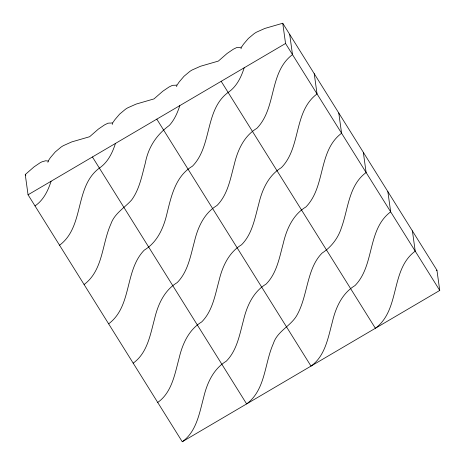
<?xml version="1.0" encoding="UTF-8"?>
<svg xmlns="http://www.w3.org/2000/svg" width="465" height="465" viewBox="0 0 465 465"><rect width="100%" height="100%" fill="white"/><g stroke="black" fill="none" stroke-linecap="round" stroke-linejoin="round"><path stroke-width="0.7" d="M47.854 162.268L48.866 159.977A62.496 15.339 -32 0 1 50.493 157.53L55.259 151.939L61.06 147.097A9.254 2.273 -32 0 1 63.333 145.667L71.773 141.901L89.623 136.727L98.406 129.067L104.532 124.905A7.051 1.732 -32 0 1 106.479 123.952C108.455 122.121 112.065 124.062 113.239 122.15A62.496 15.339 -32 0 1 114.867 119.703L119.633 114.111L125.434 109.269A9.254 2.273 -32 0 1 127.701 107.839L136.146 104.079L153.996 98.9L162.779 91.239L168.905 87.083A7.051 1.732 -32 0 1 170.853 86.13C172.829 84.299 176.438 86.24 177.613 84.328A62.496 15.339 -32 0 1 179.24 81.881L184.001 76.283L189.807 71.441A9.254 2.273 -32 0 1 192.074 70.012L200.52 66.251L218.37 61.078L227.153 53.417L233.273 49.255A7.051 1.732 -32 0 1 235.226 48.302C237.202 46.471 240.812 48.412 241.986 46.5A62.496 15.339 -32 0 1 243.614 44.053L248.374 38.461L254.181 33.62A9.254 2.273 -32 0 1 256.447 32.19L264.893 28.423L282.737 23.25L436.943 270.212L439.75 290.445L182.263 441.75L28.057 194.789L25.25 174.555L34.032 166.894L40.159 162.733A7.051 1.732 -32 0 1 42.106 161.779L45.593 160.78L48.261 161.03M51.074 181.263C48.087 190.685 43.431 200.235 35.009 205.919M112.228 124.44L112.635 123.202M115.442 143.441C112.46 152.863 107.804 162.407 99.382 168.092C74.173 186.779 84.758 226.542 59.549 245.224M176.595 86.612L177.008 85.38M179.816 105.613C177.52 112.733 174.451 119.807 169.359 125.393C156.507 134.821 148.254 147.254 145.295 163.18C141.889 175.764 139.488 189.209 131.642 199.979C124.55 207.919 114.442 213.447 110.827 224.142C101.835 244.084 103.149 270.357 84.089 284.528M240.969 48.79L241.381 47.552M244.189 67.785C241.37 76.626 237.179 85.537 229.658 91.332C204.234 108.444 212.767 145.33 192.498 166.144C175.514 176.171 171.254 196.16 166.918 213.795C163.604 227.984 157.269 242.294 144.26 250.135C124.353 270.554 132.339 306.092 108.636 323.838M133.176 363.142C147.393 353.063 150.294 334.568 154.554 318.92C157.862 304.732 164.203 290.416 177.212 282.581C187.965 271.717 190.511 255.93 194.382 241.788C197.695 227.6 204.03 213.284 217.039 205.449C227.792 194.585 230.344 178.798 234.215 164.656C237.522 150.468 243.863 136.158 256.872 128.317C276.78 107.897 268.793 72.36 292.497 54.614L289.689 34.381M157.716 402.446C171.94 392.373 174.84 373.877 179.095 358.224C182.408 344.036 188.744 329.72 201.752 321.885C212.505 311.021 215.051 295.234 218.922 281.093C222.235 266.904 228.571 252.594 241.585 244.753C252.332 233.889 254.884 218.102 258.755 203.961C262.068 189.778 268.404 175.462 281.412 167.621C301.32 147.207 293.339 111.664 317.043 93.924L314.23 73.685M182.263 441.75C196.48 431.677 199.38 413.182 203.635 397.529C206.948 383.34 213.284 369.03 226.292 361.189C237.045 350.325 239.597 334.538 243.468 320.397C246.776 306.214 253.117 291.898 266.125 284.057C276.878 273.193 279.424 257.407 283.295 243.271C286.609 229.082 292.944 214.766 305.953 206.925C325.866 186.512 317.88 150.968 341.583 133.228L338.776 112.989M28.057 194.789L285.551 43.489L282.737 23.25M436.246 270.618L436.943 270.212M285.551 43.489L439.75 290.445M221.177 81.311L375.377 328.273C400.586 309.591 390.001 269.828 415.21 251.141L412.403 230.907M156.804 119.139L311.004 366.1C325.227 356.021 328.127 337.526 332.382 321.879C335.695 307.691 342.031 293.374 355.039 285.539C374.947 265.12 366.966 229.582 390.67 211.837L387.857 191.603M92.43 156.967L246.63 403.922C265.689 389.746 264.376 363.479 273.374 343.536C277.396 330.882 291.038 326.064 297.118 314.915C302.651 304.889 304.912 293.531 307.842 282.575C310.672 272.013 314.142 261.005 322.088 253.094C331.254 247.101 338.136 238.185 341.432 227.745C348.297 209.035 348.645 185.337 366.124 172.532L363.316 152.293M25.25 174.555L25.808 175.45"/></g></svg>
